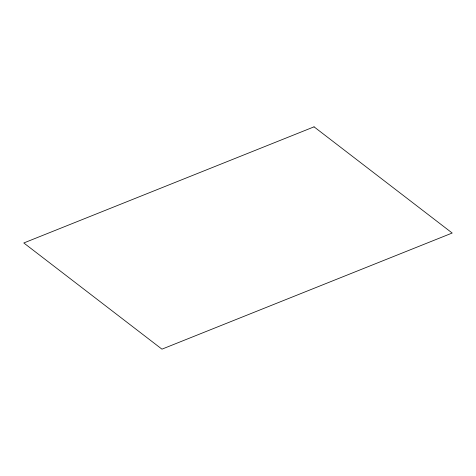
<?xml version="1.0" encoding="UTF-8"?>
<svg xmlns="http://www.w3.org/2000/svg" width="476" height="476" viewBox="0 0 476 476"><rect width="100%" height="100%" fill="white"/><g stroke="black" fill="none" stroke-linecap="round" stroke-linejoin="round"><path stroke-width="0.71" d="M314.047 126.842L23.8 242.968L161.953 349.158L452.2 233.032L314.047 126.842"/></g></svg>
